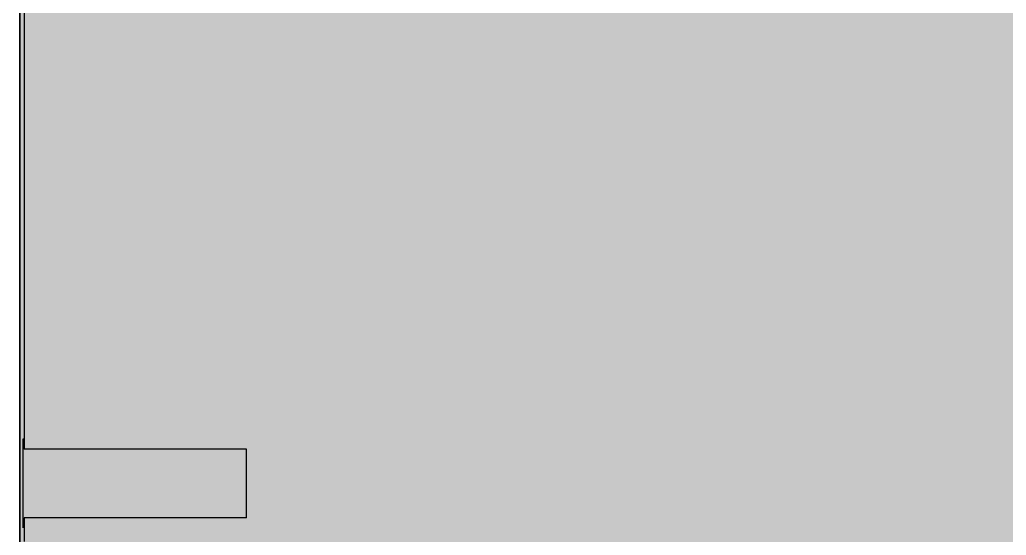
# Model space of a CAD drawing. Header units: millimetres. Extents: x 0 to 966, y -664 to 90.
# Drawn here: x 500 to 577.2, y -495.2 to -454.9 of the extents above; entities that cross this region are included whole.
import ezdxf

# ---------------------------------------------------------------- set-up
doc = ezdxf.new("R2010")
doc.units = ezdxf.units.MM
for name, color, linetype in [('HDL_BODY', 7, 'Continuous'), ('HDL_COLOUR', 7, 'Continuous'), ('HDL_DETAIL', 7, 'Continuous'), ('HDL_PRINT', 7, 'Continuous')]:
    doc.layers.add(name, color=color, linetype=linetype)

# ---------------------------------------------------------------- blocks, each defined once
blk = doc.blocks.new('M_DA6.10.1_FRONT')
at = {"layer": 'HDL_BODY', "true_color": 0x202126}
blk.add_hatch(color=250, dxfattribs=at).paths.add_polyline_path([(0, 0), (144, 0), (144, 90), (0, 90)])
at = {"layer": 'HDL_BODY', "true_color": 0x2a2a30}
blk.add_hatch(color=250, dxfattribs=at).paths.add_polyline_path([(0.4, 20.52), (143.6, 20.52), (143.6, 68.31), (0.4, 68.31)])
at = {"layer": 'HDL_COLOUR', "true_color": 0x757a83}
blk.add_hatch(color=8, dxfattribs=at).paths.add_polyline_path([(0.353, 26.18), (17.725, 26.18), (17.725, 31.559), (0.353, 31.559)])
at = {"layer": 'HDL_PRINT', "true_color": 0x6c217f}
for points in [[(7.143, 62.145), (8.025, 62.145), (8.025, 61.086), (9.436, 61.086), (9.436, 62.145), (10.318, 62.145), (10.318, 58.971), (9.436, 58.971), (9.436, 60.294), (8.025, 60.294), (8.025, 58.971), (7.143, 58.971), (7.143, 62.145)], [(14.374, 62.145), (15.344, 62.145), (15.344, 59.676), (17.548, 59.676), (17.548, 58.971), (14.374, 58.971), (14.374, 62.145)]]:
    blk.add_hatch(color=207, dxfattribs=at).paths.add_polyline_path(points)
h = blk.add_hatch(color=207, dxfattribs=at)
h.paths.add_polyline_path([(10.758, 62.145), (12.61, 62.145), (12.69, 62.145), (12.768, 62.144), (12.844, 62.142), (12.916, 62.139), (12.985, 62.134), (13.048, 62.126), (13.105, 62.114), (13.155, 62.099), (13.196, 62.08), (13.228, 62.056), (13.286, 62.027), (13.344, 61.997), (13.401, 61.965), (13.455, 61.932), (13.506, 61.895), (13.554, 61.854), (13.598, 61.81), (13.636, 61.76), (13.668, 61.705), (13.698, 61.672), (13.727, 61.632), (13.757, 61.586), (13.786, 61.534), (13.815, 61.475), (13.845, 61.41), (13.874, 61.338), (13.904, 61.26), (13.933, 61.175), (13.933, 61.116), (13.933, 61.057), (13.933, 60.996), (13.933, 60.933), (13.933, 60.867), (13.933, 60.798), (13.933, 60.723), (13.933, 60.644), (13.933, 60.559), (13.933, 60.465), (13.932, 60.375), (13.931, 60.289), (13.929, 60.208), (13.925, 60.132), (13.919, 60.06), (13.91, 59.992), (13.899, 59.928), (13.885, 59.869), (13.867, 59.815), (13.845, 59.765), (13.815, 59.706), (13.786, 59.649), (13.757, 59.593), (13.727, 59.538), (13.698, 59.487), (13.668, 59.439), (13.639, 59.396), (13.61, 59.357), (13.58, 59.325), (13.525, 59.269), (13.474, 59.22), (13.427, 59.178), (13.382, 59.142), (13.338, 59.112), (13.293, 59.089), (13.246, 59.073), (13.195, 59.063), (13.139, 59.06), (13.081, 59.033), (13.022, 59.013), (12.963, 58.997), (12.904, 58.986), (12.845, 58.978), (12.787, 58.974), (12.728, 58.972), (12.669, 58.971), (12.61, 58.971), (10.758, 58.971), (10.758, 62.145)])
h.paths.add_polyline_path([(11.64, 61.44), (11.64, 59.676), (12.434, 59.676), (12.504, 59.676), (12.566, 59.678), (12.619, 59.683), (12.666, 59.692), (12.709, 59.708), (12.749, 59.732), (12.787, 59.765), (12.824, 59.77), (12.86, 59.787), (12.893, 59.814), (12.921, 59.852), (12.944, 59.9), (12.958, 59.96), (12.963, 60.03), (12.989, 60.063), (13.01, 60.102), (13.025, 60.148), (13.036, 60.2), (13.043, 60.259), (13.048, 60.324), (13.05, 60.396), (13.051, 60.474), (13.051, 60.559), (13.051, 60.653), (13.05, 60.742), (13.048, 60.825), (13.043, 60.904), (13.035, 60.976), (13.023, 61.042), (13.006, 61.102), (12.983, 61.154), (12.955, 61.199), (12.919, 61.236), (12.875, 61.264), (12.838, 61.297), (12.793, 61.328), (12.743, 61.358), (12.687, 61.384), (12.628, 61.407), (12.565, 61.425), (12.5, 61.436), (12.434, 61.44), (11.64, 61.44)])
at = {"layer": 'HDL_PRINT', "true_color": 0xdee1e9}
for points in [[(23.457, 60.645), (23.457, 59.94), (24.338, 60.824), (24.956, 60.824), (24.162, 60.119), (25.044, 58.971), (24.426, 58.971), (23.809, 59.854), (23.457, 59.5), (23.457, 58.971), (23.016, 58.971), (23.016, 60.645), (23.016, 60.735), (23.104, 60.91), (23.18, 61.005), (23.265, 61.098), (23.359, 61.188), (23.46, 61.275), (23.569, 61.36), (23.685, 61.441), (23.809, 61.519), (23.94, 61.593), (24.077, 61.663), (24.221, 61.73), (24.372, 61.792), (24.528, 61.85), (24.69, 61.903), (24.857, 61.952), (25.03, 61.995), (25.208, 62.034), (25.391, 62.067), (25.578, 62.095), (25.769, 62.116), (25.965, 62.132), (26.164, 62.142), (26.367, 62.145), (26.569, 62.142), (26.769, 62.132), (26.964, 62.116), (27.155, 62.094), (27.343, 62.066), (27.525, 62.032), (27.703, 61.993), (27.876, 61.948), (28.043, 61.897), (28.205, 61.842), (28.362, 61.781), (28.512, 61.716), (28.656, 61.645), (28.793, 61.571), (28.924, 61.491), (29.048, 61.408), (29.164, 61.32), (29.273, 61.228), (29.374, 61.132), (29.467, 61.033), (29.552, 60.93), (29.629, 60.824), (29.66, 60.78), (29.668, 60.738), (29.662, 60.701), (29.649, 60.672), (29.635, 60.653), (29.629, 60.645), (29.012, 59.94), (29.804, 58.971), (29.277, 58.971), (28.747, 59.589), (28.218, 58.971), (27.689, 58.971), (28.483, 59.94), (27.777, 60.824), (28.306, 60.824), (28.747, 60.205), (29.188, 60.735), (29.188, 60.824), (29.105, 60.914), (29.014, 61.001), (28.916, 61.083), (28.81, 61.161), (28.698, 61.235), (28.579, 61.305), (28.453, 61.37), (28.322, 61.431), (28.185, 61.488), (28.042, 61.54), (27.894, 61.587), (27.741, 61.63), (27.583, 61.668), (27.42, 61.701), (27.254, 61.729), (27.083, 61.752), (26.909, 61.77), (26.731, 61.783), (26.55, 61.791), (26.367, 61.794), (26.187, 61.791), (26.011, 61.782), (25.838, 61.768), (25.668, 61.749), (25.503, 61.725), (25.342, 61.696), (25.185, 61.663), (25.032, 61.626), (24.884, 61.584), (24.742, 61.539), (24.604, 61.49), (24.472, 61.438), (24.346, 61.382), (24.226, 61.324), (24.111, 61.264), (24.004, 61.201), (23.903, 61.135), (23.808, 61.068), (23.721, 61), (23.71, 60.992), (23.68, 60.971), (23.637, 60.939), (23.589, 60.901), (23.54, 60.858), (23.498, 60.814), (23.468, 60.772), (23.457, 60.735), (23.457, 60.645)], [(30.423, 58.706), (31.039, 61.175), (31.394, 61.175), (30.775, 58.706), (30.423, 58.706)], [(25.485, 58.971), (25.485, 60.824), (25.926, 60.824), (26.807, 59.589), (26.807, 60.824), (27.248, 60.824), (27.248, 58.971), (26.807, 58.971), (25.926, 60.119), (25.926, 58.971), (25.485, 58.971)], [(31.834, 58.884), (32.274, 60.91), (33.774, 60.91), (33.685, 60.559), (32.629, 60.559), (32.539, 60.119), (33.599, 60.119), (33.51, 59.765), (32.45, 59.765), (32.364, 59.235), (33.51, 59.235), (33.42, 58.884), (31.834, 58.884)], [(33.685, 58.884), (34.126, 60.91), (34.566, 60.91), (34.126, 58.884), (33.685, 58.884)], [(36.42, 60.91), (35.98, 58.884), (34.48, 58.884), (34.48, 59.235), (35.626, 59.235), (35.715, 59.676), (34.655, 59.676), (34.745, 60.03), (35.801, 60.03), (35.89, 60.559), (34.745, 60.559), (34.745, 60.91), (36.42, 60.91)]]:
    blk.add_hatch(color=254, dxfattribs=at).paths.add_polyline_path(points)
at = {"layer": 'HDL_DETAIL', "color": 251, "true_color": 0x52555c}
for points in [[(0, 90), (144, 90), (144, 0), (0, 0), (0, 90)], [(0, 67.697), (144, 67.697), (144, 22.302), (0, 22.302), (0, 67.697)], [(0, 64.436), (0, 64.436)], [(0, 64.436), (0, 64.436)], [(0, 64.436), (0, 64.436)], [(0, 64.436), (0, 64.436)], [(0, 64.436), (0, 64.436)], [(0, 64.436), (0, 64.436)], [(0, 64.436), (0, 64.436)], [(0, 64.436), (0, 64.436)], [(0, 64.436), (0, 64.436)], [(0, 64.436), (0, 64.436)], [(0, 64.436), (0, 64.436)], [(0, 64.436), (0, 64.436)], [(0, 64.436), (0, 64.436)], [(0, 64.436), (0, 64.436)], [(0, 64.436), (0, 64.436)], [(0, 64.436), (0, 64.436)], [(0, 64.436), (0, 64.436)], [(0, 64.436), (0, 64.436)], [(0, 64.436), (0, 64.436)], [(0, 64.436), (0, 64.436)], [(0, 64.436), (0, 64.436)], [(0, 64.436), (0, 64.436)], [(0, 64.436), (0, 64.436)], [(0, 64.436), (0, 64.436)], [(0.265, 32.35), (0.265, 32.35)], [(0.353, 32.35), (0.353, 32.35)], [(0.353, 31.559), (0.353, 31.559)], [(17.725, 31.559), (17.725, 31.559)], [(17.725, 31.559), (17.725, 31.559)], [(0.353, 26.18), (0.353, 26.18)], [(17.725, 26.18), (17.725, 26.18)], [(17.725, 26.18), (17.725, 26.18)], [(0, 25.299), (0, 25.299)], [(0, 25.299), (0, 25.299)], [(0, 25.299), (0, 25.299)], [(0, 25.299), (0, 25.299)], [(0, 25.299), (0, 25.299)], [(0, 25.299), (0, 25.299)], [(0, 25.299), (0, 25.299)], [(0, 25.299), (0, 25.299)], [(0, 25.299), (0, 25.299)], [(0, 25.299), (0, 25.299)], [(0, 25.299), (0, 25.299)], [(0, 25.299), (0, 25.299)], [(0, 25.299), (0, 25.299)], [(0, 25.299), (0, 25.299)], [(0, 25.299), (0, 25.299)], [(0, 25.299), (0, 25.299)], [(0, 25.299), (0, 25.299)], [(0, 25.299), (0, 25.299)], [(0, 25.299), (0, 25.299)], [(0, 25.299), (0, 25.299)], [(0, 25.299), (0, 25.299)], [(0, 25.299), (0, 25.299)], [(0, 25.299), (0, 25.299)], [(0, 25.299), (0, 25.299)], [(0.265, 25.387), (0.265, 25.387)], [(0.265, 25.387), (0.265, 25.387)], [(0.265, 25.387), (0.265, 25.387)], [(0.265, 25.387), (0.265, 25.387)], [(0.265, 25.387), (0.265, 25.387)], [(0.265, 25.387), (0.265, 25.387)], [(0.265, 25.387), (0.265, 25.387)], [(0.265, 25.387), (0.265, 25.387)], [(0.265, 25.387), (0.265, 25.387)], [(0.265, 25.387), (0.265, 25.387)], [(0.265, 25.387), (0.265, 25.387)], [(0.265, 25.387), (0.265, 25.387)], [(0.265, 25.387), (0.265, 25.387)], [(0.265, 25.387), (0.265, 25.387)], [(0.265, 25.387), (0.265, 25.387)], [(0.265, 25.387), (0.265, 25.387)], [(0.265, 25.387), (0.265, 25.387)], [(0.265, 25.387), (0.265, 25.387)], [(0.265, 25.387), (0.265, 25.387)], [(0.265, 25.387), (0.265, 25.387)], [(0.265, 25.387), (0.265, 25.387)], [(0.265, 25.387), (0.265, 25.387)], [(0.265, 25.387), (0.265, 25.387)]]:
    blk.add_lwpolyline(points, close=True, dxfattribs=at)
for points in [[(0, 66.375), (0, 65.76), (0, 65.23), (0, 64.79), (0, 64.525), (0, 64.436)], [(0.353, 65.846), (0.353, 54.389), (0.353, 43.016), (0.353, 31.559)], [(0, 64.436), (0, 25.299)], [(0, 64.436), (0, 25.299)], [(0, 64.436), (0, 25.299)], [(0, 64.436), (0, 25.299)], [(0, 64.436), (0, 25.299)], [(0, 64.436), (0, 25.299)], [(0, 64.436), (0, 25.299)], [(0, 64.436), (0, 25.299)], [(0, 64.436), (0, 25.299)], [(0, 64.436), (0, 25.299)], [(0, 64.436), (0, 25.299)], [(0, 64.436), (0, 25.299)], [(0, 64.436), (0, 25.299)], [(0, 64.436), (0, 25.299)], [(0, 64.436), (0, 25.299)], [(0, 64.436), (0, 25.299)], [(0, 64.436), (0, 25.299)], [(0, 64.436), (0, 25.299)], [(0, 64.436), (0, 25.299)], [(0, 64.436), (0, 25.299)], [(0, 64.436), (0, 25.299)], [(0.265, 31.559), (0.265, 32.35)], [(0.265, 32.35), (0.353, 32.35)], [(0.265, 32.35), (0.353, 32.35)], [(0.265, 32.35), (0.353, 32.35)], [(0.265, 32.35), (0.353, 32.35)], [(0.265, 32.35), (0.353, 32.35)], [(0.265, 32.35), (0.353, 32.35)], [(0.265, 32.35), (0.353, 32.35)], [(0.265, 32.35), (0.353, 32.35)], [(0.265, 32.35), (0.353, 32.35)], [(0.265, 32.35), (0.353, 32.35)], [(0.265, 32.35), (0.353, 32.35)], [(0.265, 32.35), (0.353, 32.35)], [(0.265, 32.35), (0.353, 32.35)], [(0.265, 32.35), (0.353, 32.35)], [(0.265, 32.35), (0.353, 32.35)], [(0.265, 32.35), (0.353, 32.35)], [(0.265, 32.35), (0.353, 32.35)], [(0.265, 32.35), (0.353, 32.35)], [(0.265, 32.35), (0.353, 32.35)], [(0.265, 32.35), (0.353, 32.35)], [(0.265, 32.35), (0.353, 32.35)], [(0.265, 26.18), (0.265, 27.679), (0.265, 30.059), (0.265, 31.559)], [(17.725, 31.559), (0.353, 31.559)], [(17.725, 31.559), (0.353, 31.559)], [(17.725, 31.559), (0.353, 31.559)], [(17.725, 31.559), (0.353, 31.559)], [(17.725, 31.559), (0.353, 31.559)], [(17.725, 31.559), (0.353, 31.559)], [(17.725, 31.559), (0.353, 31.559)], [(17.725, 31.559), (0.353, 31.559)], [(17.725, 31.559), (0.353, 31.559)], [(17.725, 31.559), (0.353, 31.559)], [(17.725, 31.559), (0.353, 31.559)], [(17.725, 31.559), (0.353, 31.559)], [(17.725, 31.559), (0.353, 31.559)], [(17.725, 31.559), (0.353, 31.559)], [(17.725, 31.559), (0.353, 31.559)], [(17.725, 31.559), (0.353, 31.559)], [(17.725, 31.559), (0.353, 31.559)], [(17.725, 31.559), (0.353, 31.559)], [(17.725, 31.559), (0.353, 31.559)], [(17.725, 31.559), (0.353, 31.559)], [(17.725, 31.559), (0.353, 31.559)], [(17.725, 26.18), (17.725, 31.559)], [(17.725, 26.18), (17.725, 31.559)], [(17.725, 26.18), (17.725, 31.559)], [(17.725, 26.18), (17.725, 31.559)], [(17.725, 26.18), (17.725, 31.559)], [(17.725, 26.18), (17.725, 31.559)], [(17.725, 26.18), (17.725, 31.559)], [(17.725, 26.18), (17.725, 31.559)], [(17.725, 26.18), (17.725, 31.559)], [(17.725, 26.18), (17.725, 31.559)], [(17.725, 26.18), (17.725, 31.559)], [(17.725, 26.18), (17.725, 31.559)], [(17.725, 26.18), (17.725, 31.559)], [(17.725, 26.18), (17.725, 31.559)], [(17.725, 26.18), (17.725, 31.559)], [(17.725, 26.18), (17.725, 31.559)], [(17.725, 26.18), (17.725, 31.559)], [(17.725, 26.18), (17.725, 31.559)], [(17.725, 26.18), (17.725, 31.559)], [(17.725, 26.18), (17.725, 31.559)], [(17.725, 26.18), (17.725, 31.559)], [(0.265, 25.387), (0.265, 26.18)], [(0.353, 26.18), (0.353, 25.563), (0.353, 24.946), (0.353, 24.329)], [(17.725, 26.18), (0.353, 26.18)], [(17.725, 26.18), (0.353, 26.18)], [(17.725, 26.18), (0.353, 26.18)], [(17.725, 26.18), (0.353, 26.18)], [(17.725, 26.18), (0.353, 26.18)], [(17.725, 26.18), (0.353, 26.18)], [(17.725, 26.18), (0.353, 26.18)], [(17.725, 26.18), (0.353, 26.18)], [(17.725, 26.18), (0.353, 26.18)], [(17.725, 26.18), (0.353, 26.18)], [(17.725, 26.18), (0.353, 26.18)], [(17.725, 26.18), (0.353, 26.18)], [(17.725, 26.18), (0.353, 26.18)], [(17.725, 26.18), (0.353, 26.18)], [(17.725, 26.18), (0.353, 26.18)], [(17.725, 26.18), (0.353, 26.18)], [(17.725, 26.18), (0.353, 26.18)], [(17.725, 26.18), (0.353, 26.18)], [(17.725, 26.18), (0.353, 26.18)], [(17.725, 26.18), (0.353, 26.18)], [(17.725, 26.18), (0.353, 26.18)], [(0, 25.299), (0, 25.123), (0, 24.858), (0, 24.506), (0, 23.977), (0, 23.36)]]:
    blk.add_lwpolyline(points, dxfattribs=at)

msp = doc.modelspace()

# ---------------------------------------------------------------- block references
msp.add_blockref('M_DA6.10.1_FRONT', (500, -520))

doc.saveas('drawing.dxf')
